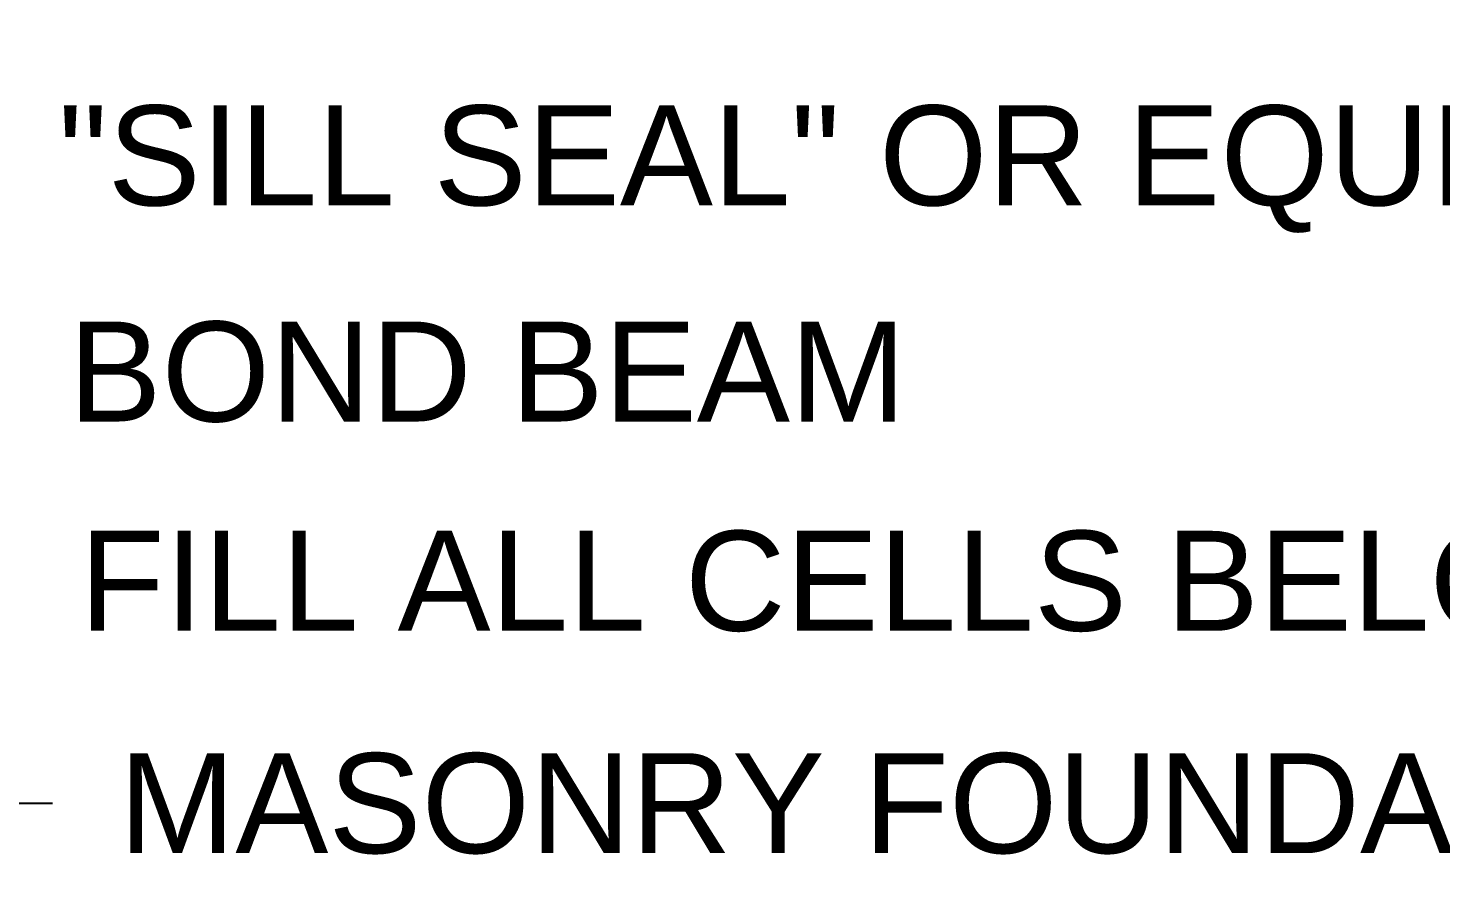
# Model space of a CAD drawing. Header units: inches. Extents: x -1316 to 22433, y -200 to 8737.
# Drawn here: x -1214.8 to -1183.01, y -146.05 to -127.07 of the extents above; entities that cross this region are included whole.
import ezdxf

# ---------------------------------------------------------------- set-up
doc = ezdxf.new("R2010")
doc.units = ezdxf.units.IN
doc.header["$LTSCALE"] = 10
doc.header["$MEASUREMENT"] = 0
doc.layers.add('S-FOUND', color=7, linetype='CONTINUOUS')
doc.layers.add('S-TXT', color=222, linetype='CONTINUOUS')
doc.styles.add('style1', font='arial.ttf')
doc.dimstyles.new('1-2', dxfattribs={"dimtxt": 2.25, "dimasz": 2.25, "dimexe": 0.18, "dimexo": 1.5, "dimgap": 1.5, "dimtad": 0, "dimdec": 4, "dimrnd": 0.0625, "dimzin": 0, "dimdsep": 46, "dimlunit": 4, "dimtxsty": 'style1', "dimcen": 0.09, "dimazin": 0, "dimtfac": 1, "dimtdec": 4, "dimtofl": 0, "dimtmove": 0, "dimatfit": 0, "dimfxl": 1, "dimtolj": 1, "dimtzin": 0, "dimarcsym": 0})

# ---------------------------------------------------------------- blocks, each defined once
blk = doc.blocks.new('CRL DETAIL')
at = {"layer": 'S-TXT', "char_height": 2.25, "attachment_point": 1, "style": 'style1'}
for s, insert in [('\\A1;"SILL SEAL" OR EQUIVALENT', (-17.90055, -11.65622, -0.01563)), ('\\A1;BOND BEAM', (-17.66723, -16.51988, -0.01563)), ('\\A1;FILL ALL CELLS BELOW GRADE WITH GROUT', (-17.42102, -21.22966, -0.01563)), ('MASONRY FOUNDATION WALL, SEE NOTE #1', (-16.52918, -26.23401, -0.01563))]:
    blk.add_mtext(s, dxfattribs=dict(at, insert=insert))
at = {"layer": 'S-TXT', "annotation_type": 0, "has_hookline": 1, "hookline_direction": 0}
for points, override, text_width in [([(-26.59582, -1.75, -0.01563), (-20.31995, -12.78122, -0.01563), (-19.40055, -12.78122, -0.01563)], {"dimgap": 1.5, "dimtad": 0}, 43.77524), ([(-27.64492, -6.88638, -0.01563), (-20.06359, -17.64488, -0.01563), (-19.16723, -17.64488, -0.01563)], {"dimasz": 0.75, "dimgap": 1.5, "dimtad": 0, "dimldrblk": 'DOT'}, 18.39444), ([(-27.80902, -16.18598, -0.01563), (-19.95913, -22.35466, -0.01563), (-18.92102, -22.35466, -0.01563)], {"dimasz": 0.75, "dimgap": 1.5, "dimtad": 0, "dimldrblk": 'DOT'}, 68.67104), ([(-27.36708, -21.97627, -0.01563), (-19.41606, -27.35901, -0.01563), (-18.02918, -27.35901, -0.01563)], {"dimasz": 0.75, "dimgap": 1.5, "dimtad": 0, "dimldrblk": 'DOT'}, 68.17838)]:
    blk.add_leader(points, dimstyle='1-2', override=override, dxfattribs=dict(at, text_width=text_width))

msp = doc.modelspace()

# ---------------------------------------------------------------- block references
at = {"layer": 'S-FOUND'}
msp.add_blockref('CRL DETAIL', (-1196.23174, -117.14582, 0.01563), dxfattribs=at)

doc.saveas('drawing.dxf')
